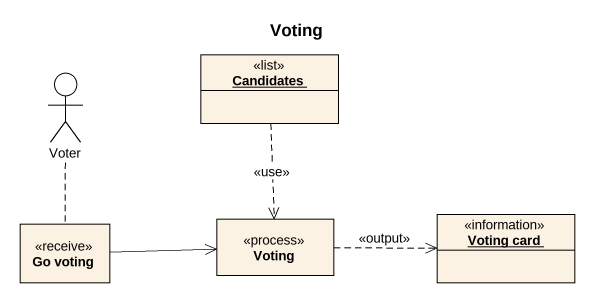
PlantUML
@startuml
title Voting
allowmixing
hide circle
hide empty members
object Candidates <<list>>
actor Voter
class "Go voting" as Go_voting <<receive>>
class Voting <<process>>
object "Voting card" as Voting_card <<information>>
Candidates ..> Voting : <<use>>
Voter .. Go_voting
Go_voting -right-> Voting
Voting .right.> Voting_card : <<output>>
@enduml
